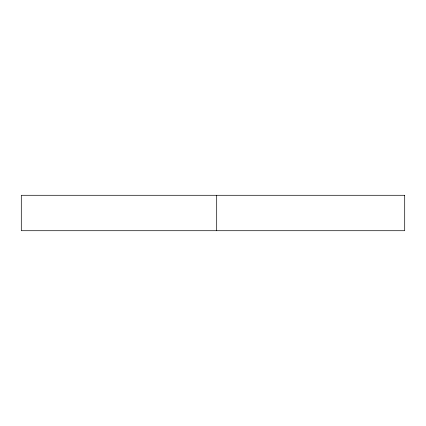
<?xml version="1.0" encoding="UTF-8"?>
<svg xmlns="http://www.w3.org/2000/svg" width="426" height="426" viewBox="0 0 426 426"><rect width="100%" height="100%" fill="white"/><g stroke="black" fill="none" stroke-linecap="round" stroke-linejoin="round"><path stroke-width="0.64" d="M216.69 195.289L216.69 230.711M404.7 195.289L21.3 195.289L21.3 230.711L404.7 230.711L404.7 195.289"/></g></svg>
